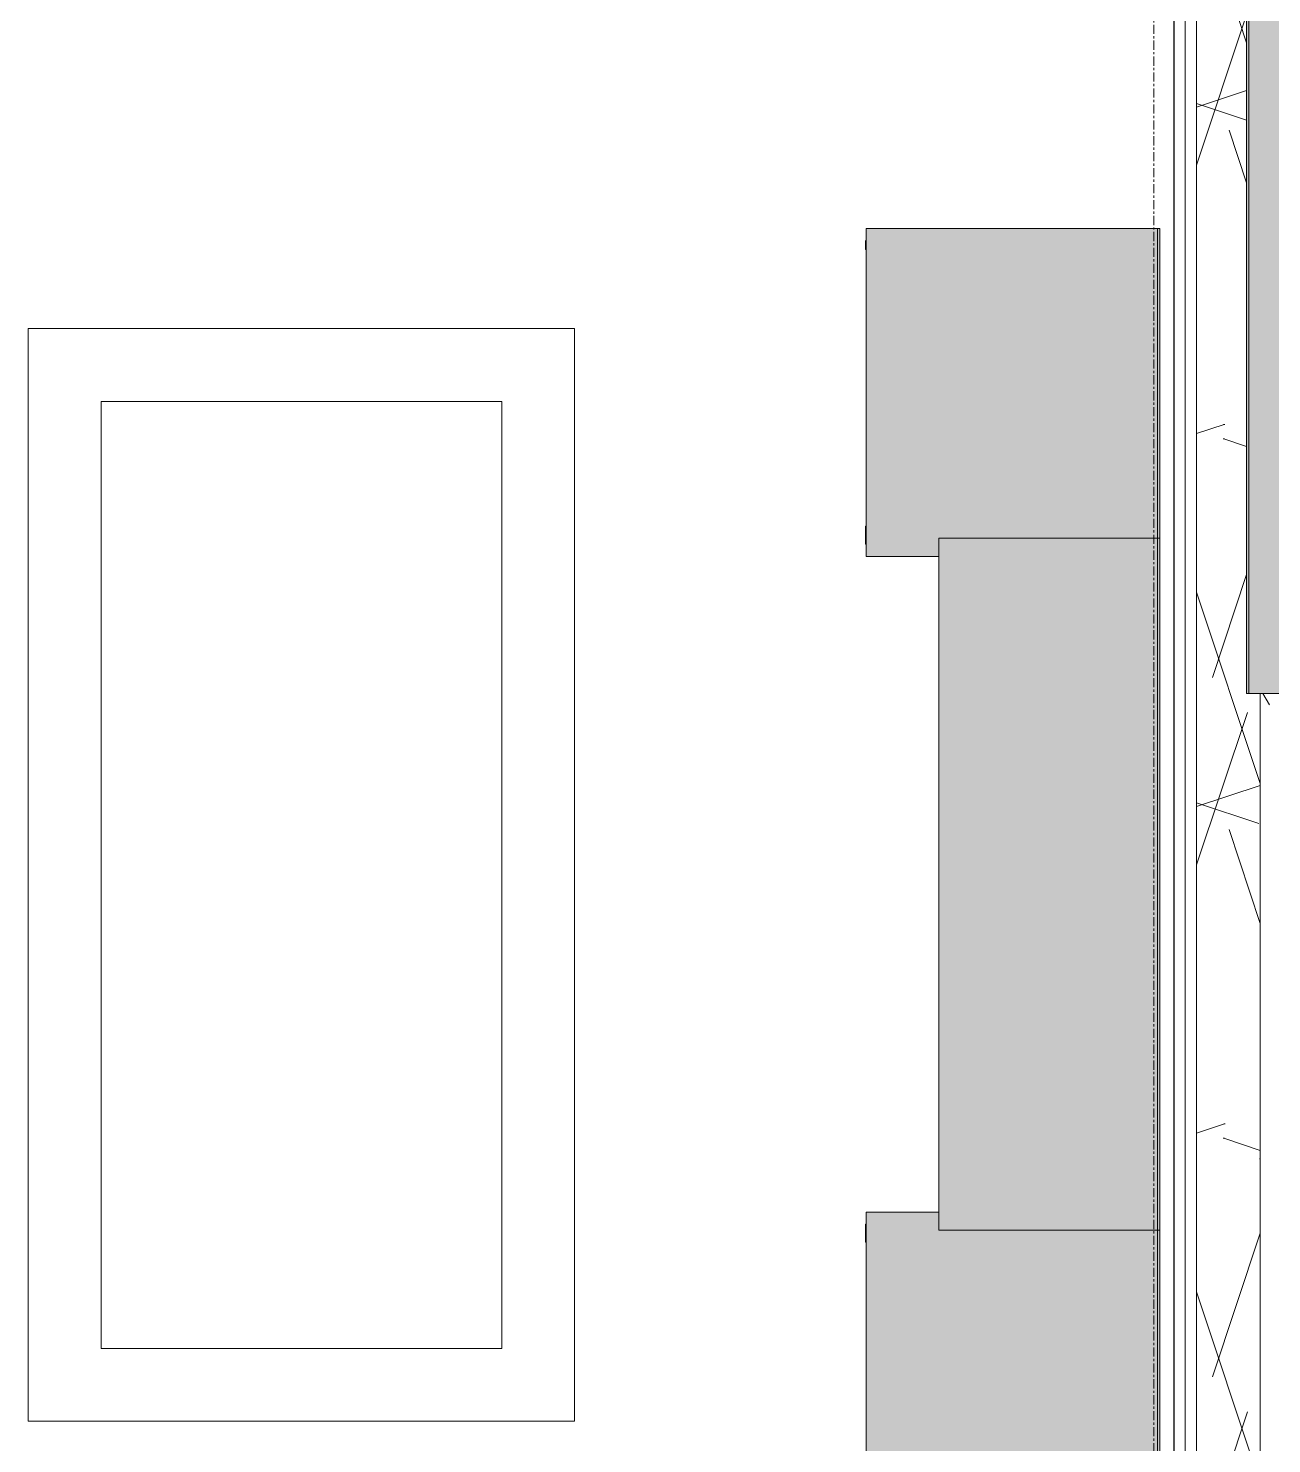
# Model space of a CAD drawing. Header units: inches. Extents: x -10205 to 13964, y -460 to 30702.
# Drawn here: x -3203 to -3134.7, y 10044.9 to 10122.6 of the extents above; entities that cross this region are included whole.
import ezdxf

# ---------------------------------------------------------------- set-up
doc = ezdxf.new("R2010")
doc.units = ezdxf.units.IN
doc.header["$MEASUREMENT"] = 0
doc.linetypes.add('Grid Line 1_2_', pattern=[0.875, 0.5, -0.125, 0.125, -0.125])
for name, color, linetype, lineweight in [('0-1', 7, 'Continuous', 5), ('0-4', 7, 'Continuous', 9), ('A-WALL', 113, 'Continuous', 9), ('A-WALL-PATT-5', 111, 'Continuous', 9), ('I-FURN-3', 7, 'Continuous', 9), ('I-FURN-4', 8, 'Continuous', 9), ('I-WALL-2', 2, 'Continuous', 25), ('S-GRID-1', 1, 'Grid Line 1_2_', 9)]:
    doc.layers.add(name, color=color, linetype=linetype, lineweight=lineweight)
pattern_1 = [(0, (0, 0), (61.44, 15.36), [2.534, -43.546, 2.534, -43.546, -245.76]), (0, (0, 0), (61.44, 15.36), [-92.16, 2.534, -89.626, 2.534, -43.546, -107.52]), (0, (0, 0), (61.44, 15.36), [-230.4, 2.534, -28.186, 2.534, -74.266]), (120, (23.04, 7.68), (-44.02215, 45.5286), [2.534, -43.546, 2.534, -43.546, -245.76]), (120, (23.04, 7.68), (-44.02215, 45.5286), [-92.16, 2.534, -89.626, 2.534, -43.546, -107.52]), (120, (23.04, 7.68), (-44.02215, 45.5286), [-230.4, 2.534, -28.186, 2.534, -74.266]), (240, (30.72, 38.4), (-17.41785, -60.8886), [2.534, -43.546, 2.534, -43.546, -245.76]), (240, (30.72, 38.4), (-17.41785, -60.8886), [-92.16, 2.534, -89.626, 2.534, -43.546, -107.52]), (240, (30.72, 38.4), (-17.41785, -60.8886), [-230.4, 2.534, -28.186, 2.534, -74.266])]

# ---------------------------------------------------------------- blocks, each defined once
blk = doc.blocks.new('Entertainment_Center_14771 - Entertainment_Center_14771-V133-SITE PLAN - CAD FILE')
at = {"layer": 'I-FURN-4'}
for points in [[(-18, 6), (-18, 10), (-36, 10), (-36, -4.125), (-19, -4.125), (-19, 6)], [(36, 10), (18, 10), (18, 6), (19, 6), (19, -4.125), (36, -4.125), (36, 6)], [(19, 6), (-19, 6), (-19, -6), (19, -6), (19, 5.333)], [(19, -6), (-19, -6), (-19, -6.125), (19, -6.125)]]:
    blk.add_hatch(color=256, dxfattribs=at).paths.add_polyline_path(points, flags=0)
at = {"layer": 'I-FURN-3'}
for p, q in [((-18, 10), (-36, 10)), ((-36, 10), (-36, -4.125)), ((-34.85, 10.031), (-35.339, 10.031)), ((-34.85, 10.031), (-35.339, 10.031)), ((-34.85, 10), (-34.85, 10.031)), ((-34.85, 10), (-34.85, 10.031)), ((-18.663, 10.032), (-19.657, 10.032)), ((-19.657, 10.032), (-19.657, 10)), ((-18.663, 10), (-18.663, 10.032)), ((-18, 6), (-18, 10)), ((36, 10), (18, 10)), ((18, 10), (18, 6)), ((18.663, 10.032), (18.663, 10)), ((19.657, 10.032), (18.663, 10.032)), ((19.657, 10), (19.657, 10.032)), ((35.339, 10.031), (34.85, 10.031)), ((34.85, 10.031), (34.85, 10)), ((35.339, 10.031), (34.85, 10.031)), ((34.85, 10.031), (34.85, 10)), ((36, -4.125), (36, 10)), ((19, 6), (-19, 6)), ((-19, 6), (-19, -6)), ((19, -6), (19, 6)), ((-19, -6), (19, -6)), ((-19, -6.125), (-19, -6)), ((-19, -6), (19, -6)), ((19, -6.125), (-19, -6.125)), ((19, -6), (19, -6.125))]:
    blk.add_line(p, q, dxfattribs=at)
blk = doc.blocks.new('Entertainment_Center_14771 - Entertainment_Center_14771-V140-SITE PLAN - CAD FILE')
at = {"layer": 'I-FURN-4'}
for points in [[(-36, 6), (-36, -6), (-19, -6), (-19, 6), (-18, 6), (-18, 10), (-36, 10)], [(-19.657, 10.032), (-19.657, 10), (-19, 10.032)], [(18, 10), (18, 6), (19, 6), (19, -6), (36, -6), (36, 10), (19, 10)], [(18.663, 10.032), (18.663, 10), (19, 10.032)], [(-19, 6), (-19, -6), (19, -6), (19, 6), (-18, 6)], [(-36, -6), (-36, -6.125), (-19, -6.125), (-19, -6), (-35, -6)], [(-19, -6), (-19, -6.125), (19, -6.125), (19, -6), (-18, -6)], [(19, -6), (19, -6.125), (36, -6.125), (36, -6), (35, -6)]]:
    blk.add_hatch(color=256, dxfattribs=at).paths.add_polyline_path(points, flags=0)
at = {"layer": 'I-FURN-3'}
for p, q in [((-18, 10), (-36, 10)), ((-36, 10), (-36, -6)), ((-34.85, 10.031), (-35.339, 10.031)), ((-34.85, 10.031), (-35.339, 10.031)), ((-34.85, 10), (-34.85, 10.031)), ((-34.85, 10), (-34.85, 10.031)), ((-18.663, 10.032), (-19.657, 10.032)), ((-19.657, 10.032), (-19.657, 10)), ((-18.663, 10), (-18.663, 10.032)), ((-18, 6), (-18, 10)), ((36, 10), (18, 10)), ((18, 10), (18, 6)), ((18.663, 10.032), (18.663, 10)), ((19.657, 10.032), (18.663, 10.032)), ((19.657, 10), (19.657, 10.032)), ((35.339, 10.031), (34.85, 10.031)), ((34.85, 10.031), (34.85, 10)), ((35.339, 10.031), (34.85, 10.031)), ((34.85, 10.031), (34.85, 10)), ((36, -6), (36, 10)), ((19, 6), (-19, 6)), ((-19, 6), (-19, -6)), ((19, -6), (19, 6)), ((-36, -6), (-19, -6)), ((-36, -6.125), (-36, -6)), ((-36, -6), (-19, -6)), ((-19, -6.125), (-36, -6.125)), ((-19, -6), (19, -6)), ((-19, -6.125), (-19, -6)), ((-19, -6), (19, -6)), ((19, -6.125), (-19, -6.125)), ((19, -6), (36, -6)), ((19, -6), (19, -6.125)), ((19, -6), (36, -6)), ((36, -6.125), (19, -6.125)), ((36, -6.125), (36, -6))]:
    blk.add_line(p, q, dxfattribs=at)
blk = doc.blocks.new('Table-Coffee - one-1372853-SITE PLAN - CAD FILE')
at = {"layer": 'I-FURN-3'}
for p, q in [((-29.281, 11.252), (30.719, 11.252)), ((-29.281, -18.748), (-29.281, 11.252)), ((30.719, 11.252), (30.719, -18.748)), ((26.719, 7.252), (-25.281, 7.252)), ((-25.281, 7.252), (-25.281, -14.748)), ((26.719, -14.748), (26.719, 7.252)), ((-25.281, -14.748), (26.719, -14.748)), ((30.719, -18.748), (-29.281, -18.748))]:
    blk.add_line(p, q, dxfattribs=at)
blk = doc.blocks.new('1750 Ox - Unit Layouts_rvt-1-SITE PLAN - CAD FILE')
at = {"layer": '0-4'}
for name, p, rotation in [('Entertainment_Center_14771 - Entertainment_Center_14771-V133-SITE PLAN - CAD FILE', (-3129.999, 10105.092), 270.0000000000007), ('Entertainment_Center_14771 - Entertainment_Center_14771-V140-SITE PLAN - CAD FILE', (-3147.024, 10075.614), 89.99999999999145), ('Table-Coffee - one-1372853-SITE PLAN - CAD FILE', (-3191.773, 10075.405), 89.99999999999427)]:
    blk.add_blockref(name, p, dxfattribs=dict(at, rotation=rotation))

msp = doc.modelspace()

# ---------------------------------------------------------------- hatches: boundary and pattern name
at = {"layer": 'A-WALL-PATT-5'}
h = msp.add_hatch(dxfattribs=at)
h.set_pattern_fill('FP_5', color=256, style=0, pattern_type=2)
h.set_pattern_definition([(161.57, (0.96, 0.96), (-7.6802237, -0.0009796), [0, -54.643, 6.067, 0]), (18.43, (-0.96, 0.96), (-7.6802237, 0.0009796), [0, -54.643, 6.067, 0]), (108.43, (0.96, 0.96), (3.8382953, -19.2013653), [18.211, -42.499]), (71.57, (-0.96, 0.96), (3.8382953, 19.2013653), [18.211, -42.499])])
h.paths.add_polyline_path([(-3138.874, 10018.089), (-3135.374, 10018.089), (-3135.374, 10086.092), (-3136.124, 10086.092), (-3136.124, 10124.092), (-3135.374, 10124.092), (-3135.377, 10260.252), (-3138.874, 10260.252), (-3138.874, 10018.714)], flags=0)
h = msp.add_hatch(dxfattribs=at)
h.set_pattern_fill('FP_2', color=256, style=0, pattern_type=2)
h.set_pattern_definition(pattern_1)
h.paths.add_polyline_path([(-3139.499, 10018.089), (-3138.874, 10018.089), (-3138.874, 10259.627), (-3139.499, 10259.627), (-3139.499, 10018.714)], flags=0)
h = msp.add_hatch(dxfattribs=at)
h.set_pattern_fill('FP_2', color=256, style=0, pattern_type=2)
h.set_pattern_definition(pattern_1)
h.paths.add_polyline_path([(-3135.374, 10018.089), (-3134.749, 10018.175), (-3134.749, 10086.092), (-3135.374, 10086.092), (-3135.374, 10018.612)], flags=0)
h.paths.add_polyline_path([(-3135.374, 10124.092), (-3134.749, 10124.092), (-3134.831, 10259.627), (-3135.374, 10259.627), (-3135.374, 10138.28)], flags=0)
h = msp.add_hatch(dxfattribs=at)
h.set_pattern_fill('FP_2', color=256, style=0, pattern_type=2)
h.set_pattern_definition(pattern_1)
h.paths.add_polyline_path([(-3139.499, 10018.714), (-3139.499, 10259.002), (-3140.124, 10259.002), (-3140.124, 10018.714)], flags=0)
h = msp.add_hatch(dxfattribs=at)
h.set_pattern_fill('FP_2', color=256, style=0, pattern_type=2)
h.set_pattern_definition(pattern_1)
h.paths.add_polyline_path([(-3134.124, 10018.714), (-3134.124, 10086.092), (-3134.749, 10086.092), (-3134.749, 10018.714)], flags=0)
h.paths.add_polyline_path([(-3134.124, 10124.092), (-3134.124, 10259.002), (-3134.749, 10259.002), (-3134.749, 10124.092)], flags=0)

# ---------------------------------------------------------------- linework, layer by layer
at = {"layer": 'A-WALL'}
for p, q in [((-3138.874, 10018.089), (-3138.874, 10260.252)), ((-3139.499, 10018.089), (-3139.499, 10259.627)), ((-3135.374, 10018.089), (-3135.374, 10086.092))]:
    msp.add_line(p, q, dxfattribs=at)
at = {"layer": 'I-WALL-2'}
msp.add_line((-3140.124, 10259.002), (-3140.124, 10018.714), dxfattribs=at)
at = {"layer": 'S-GRID-1'}
msp.add_line((-3141.224, 9836.18), (-3141.224, 12413.737), dxfattribs=at)

# ---------------------------------------------------------------- block references
at = {"layer": '0-1'}
msp.add_blockref('1750 Ox - Unit Layouts_rvt-1-SITE PLAN - CAD FILE', (0, 0), dxfattribs=at)

doc.saveas('drawing.dxf')
